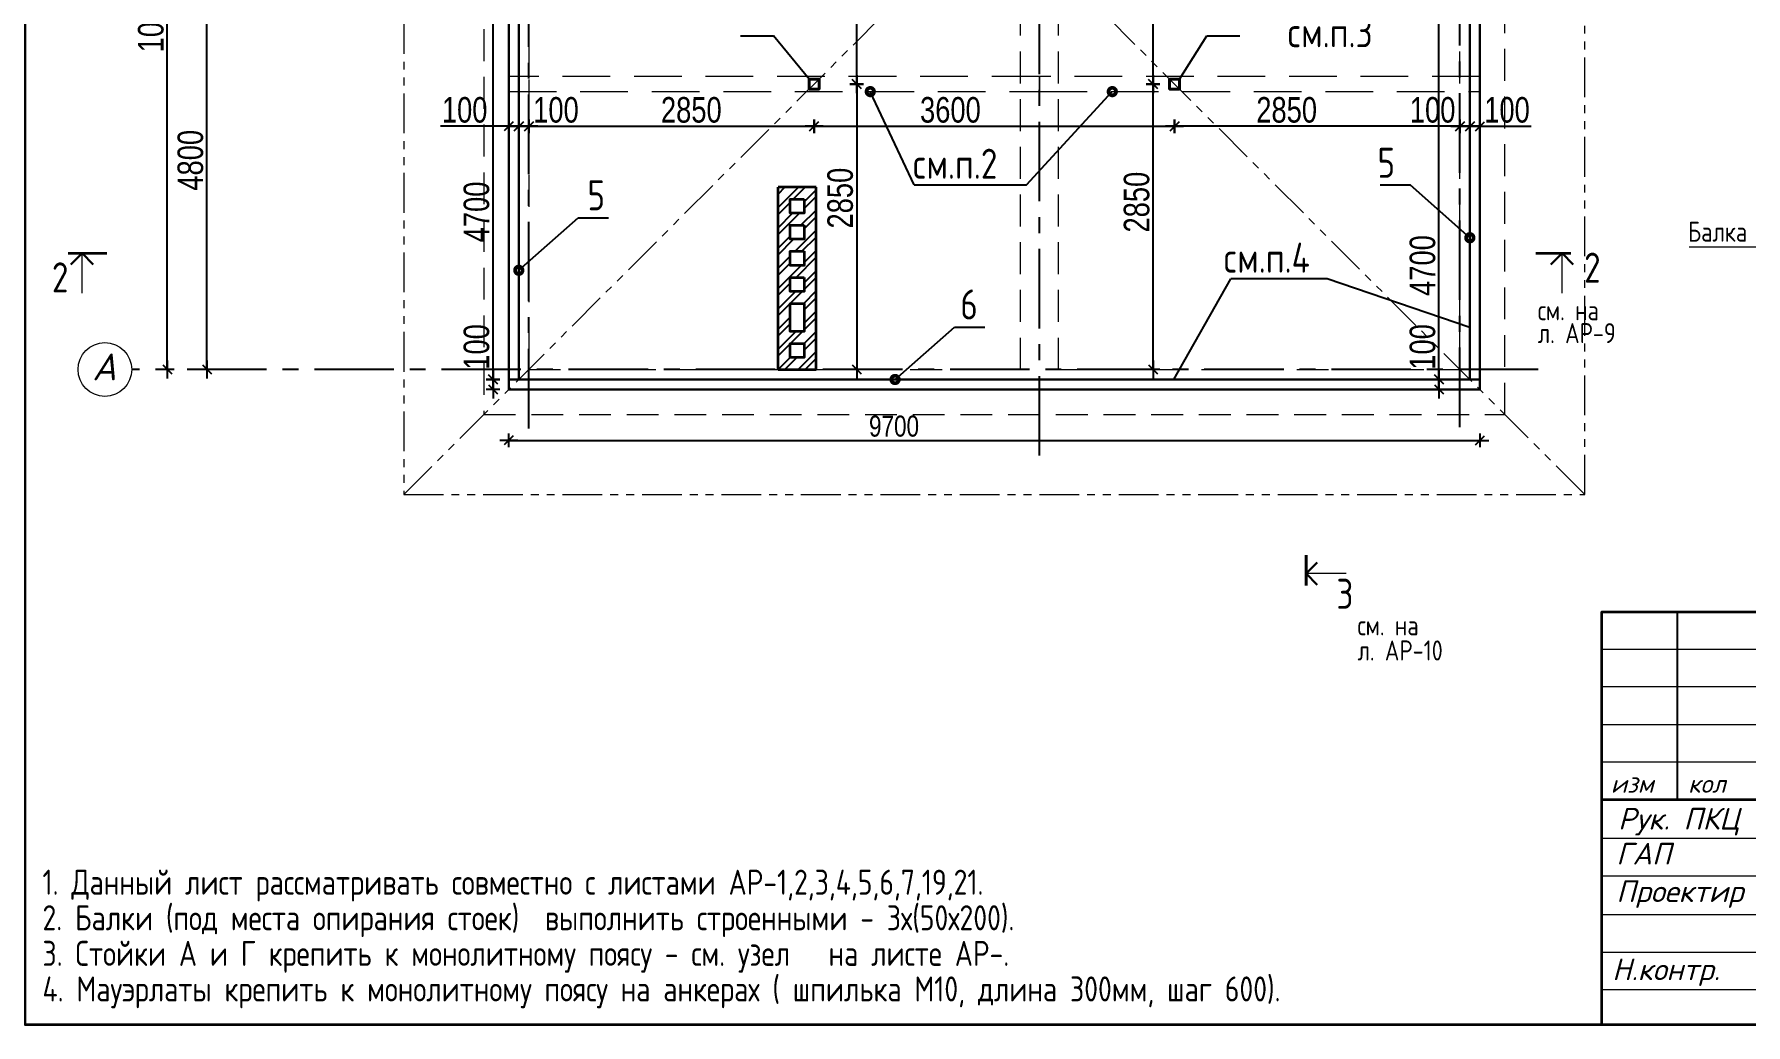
# Model space of a CAD drawing. Extents: x -12289450 to -10763036, y -7834513 to -6150123.
# Drawn here: x -11034430 to -11017333, y -7694161 to -7684269 of the extents above; entities that cross this region are included whole.
import ezdxf

# ---------------------------------------------------------------- set-up
doc = ezdxf.new("R2010")
doc.units = 0
doc.header["$LTSCALE"] = 25
doc.header["$PDMODE"] = 35
for name, pattern in [('CENTER', [50.8, 31.75, -6.35, 6.35, -6.35]), ('HIDDEN', [9.525, 6.35, -3.175]), ('HIDDEN2', [4.7625, 3.175, -1.5875]), ('PHANTOM2', [31.75, 15.875, -3.175, 3.175, -3.175, 3.175, -3.175])]:
    doc.linetypes.add(name, pattern=pattern)
doc.layers.get('DefPoints').update_dxf_attribs({"color": 10, "lineweight": 30})
for name, color, linetype in [('001-ПЕРЕГОРОДКИ', 5, 'Continuous'), ('005-РАЗМЕРЫ', 252, 'Continuous'), ('008-ШТРИХОВКА', 252, 'Continuous'), ('014-ОСИ', 251, 'CENTER'), ('Annotation - Text', 7, 'Continuous'), ('ArchiCAD', 7, 'Continuous'), ('kassa', 7, 'Continuous'), ('Крыши', 7, 'Continuous'), ('Новое', 51, 'Continuous'), ('Примечания', 7, 'Continuous')]:
    doc.layers.add(name, color=color, linetype=linetype)
doc.layers.add('СТЕНЫ', color=5, linetype='Continuous', lineweight=40)
doc.layers.add('тонкий', color=114, linetype='Continuous', lineweight=20)
doc.styles.add('gismo', font='isocpeui.ttf')
doc.styles.add('GOST 2.304', font='cs_gost2304.shx')
doc.styles.get("Standard").update_dxf_attribs({"font": 'arial.ttf'})
doc.styles.add('TXT0', font='txt', dxfattribs={"width": 0.8})
doc.dimstyles.new('Копия(5) РАЗМЕРЫ', dxfattribs={"dimscale": 30, "dimtxt": 7, "dimasz": 0.15, "dimexe": 0, "dimexo": 0, "dimgap": 1.2, "dimtad": 1, "dimdec": 0, "dimzin": 0, "dimdsep": 46, "dimtxsty": 'TXT0', "dimblk1": 'A8MITTA', "dimblk2": 'A8MITTA', "dimsah": 1, "dimcen": 2, "dimse1": 1, "dimse2": 1, "dimadec": 0, "dimazin": 0, "dimtp": 6, "dimtm": 6, "dimtfac": 1, "dimtdec": 0, "dimtofl": 0, "dimtmove": 0, "dimatfit": 3, "dimldrblk": 'A8MITTA', "dimfxl": 0, "dimtolj": 1, "dimtzin": 0, "dimarcsym": 0})
doc.dimstyles.new('РАЗМЕРЫ', dxfattribs={"dimscale": 30, "dimtxt": 8.5, "dimasz": 0.15, "dimexe": 0, "dimexo": 0, "dimgap": 1.2, "dimtad": 1, "dimdec": 0, "dimzin": 0, "dimdsep": 46, "dimtxsty": 'TXT0', "dimblk1": 'A8MITTA', "dimblk2": 'A8MITTA', "dimsah": 1, "dimcen": 2, "dimse1": 1, "dimse2": 1, "dimadec": 0, "dimazin": 0, "dimtp": 6, "dimtm": 6, "dimtfac": 1, "dimtdec": 0, "dimtofl": 0, "dimtmove": 0, "dimatfit": 3, "dimldrblk": 'A8MITTA', "dimfxl": 0, "dimtolj": 1, "dimtzin": 0, "dimarcsym": 0})

# ---------------------------------------------------------------- blocks, each defined once
blk = doc.blocks.new('A8MITTA', base_point=(3180, 3140))
for p, q in [((3180, 3155), (3180, 3125)), ((3160, 3140), (3200, 3140)), ((3170, 3130), (3190, 3150))]:
    blk.add_line(p, q)
blk = doc.blocks.new('*D693')
at = {"layer": '005-РАЗМЕРЫ', "color": 0, "lineweight": -2, "ltscale": 1.2, "transparency": 16777216}
blk.add_line((-11032705, -7687613), (-11032705, -7682822), dxfattribs=at)
at = {"layer": 'DefPoints', "color": 0, "ltscale": 1.2, "transparency": 16777216}
for p in [(-11032705, -7682817), (-11032638, -7682817), (-11032654, -7687617)]:
    blk.add_point(p, dxfattribs=at)
at = {"layer": '005-РАЗМЕРЫ', "color": 0, "lineweight": -2, "ltscale": 1.2, "transparency": 16777216, "xscale": 4.5, "yscale": 4.5, "zscale": 4.5}
for p, rotation in [((-11032705, -7682817), 90), ((-11032705, -7687617), 270)]:
    blk.add_blockref('A8MITTA', p, dxfattribs=dict(at, rotation=rotation))
at = {"layer": '005-РАЗМЕРЫ', "color": 0, "ltscale": 1.2, "transparency": 16777216, "insert": (-11032869, -7685528), "char_height": 255, "attachment_point": 5, "rotation": 90, "style": 'TXT0'}
blk.add_mtext('\\A1;4800', dxfattribs=at)
blk = doc.blocks.new('*D694')
at = {"layer": '005-РАЗМЕРЫ', "color": 0, "lineweight": -2, "ltscale": 1.2, "transparency": 16777216}
blk.add_line((-11033101, -7687613), (-11033101, -7677122), dxfattribs=at)
at = {"layer": 'DefPoints', "color": 0, "ltscale": 1.2, "transparency": 16777216}
for p in [(-11033101, -7677117), (-11032975, -7677117), (-11033027, -7687617)]:
    blk.add_point(p, dxfattribs=at)
at = {"layer": '005-РАЗМЕРЫ', "color": 0, "lineweight": -2, "ltscale": 1.2, "transparency": 16777216, "xscale": 4.5, "yscale": 4.5, "zscale": 4.5}
for p, rotation in [((-11033101, -7677117), 90), ((-11033101, -7687617), 270)]:
    blk.add_blockref('A8MITTA', p, dxfattribs=dict(at, rotation=rotation))
at = {"layer": '005-РАЗМЕРЫ', "color": 0, "ltscale": 1.2, "transparency": 16777216, "insert": (-11033264, -7684071), "char_height": 255, "attachment_point": 5, "rotation": 90, "style": 'TXT0'}
blk.add_mtext('\\A1;10500', dxfattribs=at)
blk = doc.blocks.new('*D728')
at = {"layer": '005-РАЗМЕРЫ', "color": 0, "lineweight": -2, "ltscale": 1.2, "transparency": 16777216}
blk.add_line((-11029485, -7685189), (-11026644, -7685189), dxfattribs=at)
at = {"layer": 'DefPoints', "color": 0, "ltscale": 1.2, "transparency": 16777216}
for p in [(-11029489, -7685283), (-11026639, -7685189), (-11026639, -7685308)]:
    blk.add_point(p, dxfattribs=at)
at = {"layer": '005-РАЗМЕРЫ', "color": 0, "lineweight": -2, "ltscale": 1.2, "transparency": 16777216, "xscale": 4.5, "yscale": 4.5, "zscale": 4.5, "rotation": 180}
blk.add_blockref('A8MITTA', (-11029489, -7685189), dxfattribs=at)
at = {"layer": '005-РАЗМЕРЫ', "color": 0, "lineweight": -2, "ltscale": 1.2, "transparency": 16777216, "xscale": 4.5, "yscale": 4.5, "zscale": 4.5}
blk.add_blockref('A8MITTA', (-11026639, -7685189), dxfattribs=at)
at = {"layer": '005-РАЗМЕРЫ', "color": 0, "ltscale": 1.2, "transparency": 16777216, "insert": (-11027866, -7685026), "char_height": 255, "attachment_point": 5, "style": 'TXT0'}
blk.add_mtext('\\A1;2850', dxfattribs=at)
blk = doc.blocks.new('*D729')
at = {"layer": '005-РАЗМЕРЫ', "color": 0, "lineweight": -2, "ltscale": 1.2, "transparency": 16777216}
blk.add_line((-11020194, -7685189), (-11023035, -7685189), dxfattribs=at)
at = {"layer": 'DefPoints', "color": 0, "ltscale": 1.2, "transparency": 16777216}
for p in [(-11023039, -7684578), (-11023039, -7685189), (-11020189, -7685189)]:
    blk.add_point(p, dxfattribs=at)
at = {"layer": '005-РАЗМЕРЫ', "color": 0, "lineweight": -2, "ltscale": 1.2, "transparency": 16777216, "xscale": 4.5, "yscale": 4.5, "zscale": 4.5, "rotation": 180}
blk.add_blockref('A8MITTA', (-11023039, -7685189), dxfattribs=at)
at = {"layer": '005-РАЗМЕРЫ', "color": 0, "lineweight": -2, "ltscale": 1.2, "transparency": 16777216, "xscale": 4.5, "yscale": 4.5, "zscale": 4.5}
blk.add_blockref('A8MITTA', (-11020189, -7685189), dxfattribs=at)
at = {"layer": '005-РАЗМЕРЫ', "color": 0, "ltscale": 1.2, "transparency": 16777216, "insert": (-11021919, -7685026), "char_height": 255, "attachment_point": 5, "style": 'TXT0'}
blk.add_mtext('\\A1;2850', dxfattribs=at)
blk = doc.blocks.new('*D733')
at = {"layer": '005-РАЗМЕРЫ', "color": 0, "lineweight": -2, "ltscale": 1.2, "transparency": 16777216}
blk.add_line((-11058258, -7687613), (-11058258, -7684772), dxfattribs=at)
at = {"layer": 'DefPoints', "color": 0, "ltscale": 1.2, "transparency": 16777216}
for p in [(-11058258, -7684767), (-11026589, -7684767), (-11058341, -7687617)]:
    blk.add_point(p, dxfattribs=at)
at = {"layer": '005-РАЗМЕРЫ', "color": 0, "lineweight": -2, "ltscale": 1.2, "transparency": 16777216, "xscale": 4.5, "yscale": 4.5, "zscale": 4.5}
for p, rotation in [((-11058258, -7684767), 90), ((-11058258, -7687617), 270)]:
    blk.add_blockref('A8MITTA', p, dxfattribs=dict(at, rotation=rotation))
at = {"layer": '005-РАЗМЕРЫ', "color": 0, "ltscale": 1.2, "transparency": 16777216, "insert": (-11058399, -7685249), "char_height": 210, "attachment_point": 5, "rotation": 90, "style": 'TXT0'}
blk.add_mtext('\\A1;2850', dxfattribs=at)
blk = doc.blocks.new('*D734')
at = {"layer": '005-РАЗМЕРЫ', "color": 0, "lineweight": -2, "ltscale": 1.2, "transparency": 16777216}
blk.add_line((-11023254, -7687613), (-11023254, -7684772), dxfattribs=at)
at = {"layer": 'DefPoints', "color": 0, "ltscale": 1.2, "transparency": 16777216}
for p in [(-11023572, -7684767), (-11023254, -7684767), (-11023287, -7687617)]:
    blk.add_point(p, dxfattribs=at)
at = {"layer": '005-РАЗМЕРЫ', "color": 0, "lineweight": -2, "ltscale": 1.2, "transparency": 16777216, "xscale": 4.5, "yscale": 4.5, "zscale": 4.5}
for p, rotation in [((-11023254, -7684767), 90), ((-11023254, -7687617), 270)]:
    blk.add_blockref('A8MITTA', p, dxfattribs=dict(at, rotation=rotation))
at = {"layer": '005-РАЗМЕРЫ', "color": 0, "ltscale": 1.2, "transparency": 16777216, "insert": (-11023417, -7685946), "char_height": 255, "attachment_point": 5, "rotation": 90, "style": 'TXT0'}
blk.add_mtext('\\A1;2850', dxfattribs=at)
blk = doc.blocks.new('*D748')
at = {"layer": '005-РАЗМЕРЫ', "color": 0, "lineweight": -2, "ltscale": 1.2, "transparency": 16777216}
blk.add_line((-11026214, -7684772), (-11026214, -7687613), dxfattribs=at)
at = {"layer": 'DefPoints', "color": 0, "ltscale": 1.2, "transparency": 16777216}
for p in [(-11026695, -7684767), (-11026537, -7687617), (-11026214, -7687617)]:
    blk.add_point(p, dxfattribs=at)
at = {"layer": '005-РАЗМЕРЫ', "color": 0, "lineweight": -2, "ltscale": 1.2, "transparency": 16777216, "xscale": 4.5, "yscale": 4.5, "zscale": 4.5}
for p, rotation in [((-11026214, -7684767), 90), ((-11026214, -7687617), 270)]:
    blk.add_blockref('A8MITTA', p, dxfattribs=dict(at, rotation=rotation))
at = {"layer": '005-РАЗМЕРЫ', "color": 0, "ltscale": 1.2, "transparency": 16777216, "insert": (-11026378, -7685906), "char_height": 255, "attachment_point": 5, "rotation": 90, "style": 'TXT0'}
blk.add_mtext('\\A1;2850', dxfattribs=at)
blk = doc.blocks.new('*D761')
at = {"layer": '005-РАЗМЕРЫ', "color": 0, "lineweight": -2, "ltscale": 1.2, "transparency": 16777216}
blk.add_line((-11029847, -7687713), (-11029847, -7683022), dxfattribs=at)
at = {"layer": 'DefPoints', "color": 0, "ltscale": 1.2, "transparency": 16777216}
for p in [(-11029847, -7683017), (-11029689, -7683017), (-11029689, -7687717)]:
    blk.add_point(p, dxfattribs=at)
at = {"layer": '005-РАЗМЕРЫ', "color": 0, "lineweight": -2, "ltscale": 1.2, "transparency": 16777216, "xscale": 4.5, "yscale": 4.5, "zscale": 4.5}
for p, rotation in [((-11029847, -7683017), 90), ((-11029847, -7687717), 270)]:
    blk.add_blockref('A8MITTA', p, dxfattribs=dict(at, rotation=rotation))
at = {"layer": '005-РАЗМЕРЫ', "color": 0, "ltscale": 1.2, "transparency": 16777216, "insert": (-11030011, -7686044), "char_height": 255, "attachment_point": 5, "rotation": 90, "style": 'TXT0'}
blk.add_mtext('\\A1;4700', dxfattribs=at)
blk = doc.blocks.new('*D762')
at = {"layer": '005-РАЗМЕРЫ', "color": 0, "lineweight": -2, "ltscale": 1.2, "transparency": 16777216}
for p, q in [((-11029847, -7687717), (-11029847, -7687152)), ((-11029847, -7687813), (-11029847, -7687722))]:
    blk.add_line(p, q, dxfattribs=at)
at = {"layer": 'DefPoints', "color": 0, "ltscale": 1.2, "transparency": 16777216}
for p in [(-11029689, -7687717), (-11029847, -7687817), (-11029689, -7687817)]:
    blk.add_point(p, dxfattribs=at)
at = {"layer": '005-РАЗМЕРЫ', "color": 0, "lineweight": -2, "ltscale": 1.2, "transparency": 16777216, "xscale": 4.5, "yscale": 4.5, "zscale": 4.5}
for p, rotation in [((-11029847, -7687717), 90), ((-11029847, -7687817), 270)]:
    blk.add_blockref('A8MITTA', p, dxfattribs=dict(at, rotation=rotation))
at = {"layer": '005-РАЗМЕРЫ', "color": 0, "ltscale": 1.2, "transparency": 16777216, "insert": (-11030011, -7687392), "char_height": 255, "attachment_point": 5, "rotation": 90, "style": 'TXT0'}
blk.add_mtext('\\A1;100', dxfattribs=at)
blk = doc.blocks.new('*D765')
at = {"layer": '005-РАЗМЕРЫ', "color": 0, "lineweight": -2, "ltscale": 1.2, "transparency": 16777216}
blk.add_line((-11029685, -7688325), (-11019994, -7688325), dxfattribs=at)
at = {"layer": 'DefPoints', "color": 0, "ltscale": 1.2, "transparency": 16777216}
for p in [(-11029689, -7687949), (-11019989, -7687949), (-11019989, -7688325)]:
    blk.add_point(p, dxfattribs=at)
at = {"layer": '005-РАЗМЕРЫ', "color": 0, "lineweight": -2, "ltscale": 1.2, "transparency": 16777216, "xscale": 4.5, "yscale": 4.5, "zscale": 4.5, "rotation": 180}
blk.add_blockref('A8MITTA', (-11029689, -7688325), dxfattribs=at)
at = {"layer": '005-РАЗМЕРЫ', "color": 0, "lineweight": -2, "ltscale": 1.2, "transparency": 16777216, "xscale": 4.5, "yscale": 4.5, "zscale": 4.5}
blk.add_blockref('A8MITTA', (-11019989, -7688325), dxfattribs=at)
at = {"layer": '005-РАЗМЕРЫ', "color": 0, "ltscale": 1.2, "transparency": 16777216, "insert": (-11025841, -7688184), "char_height": 210, "attachment_point": 5, "style": 'TXT0'}
blk.add_mtext('\\A1;9700', dxfattribs=at)
blk = doc.blocks.new('*D766')
at = {"layer": '005-РАЗМЕРЫ', "color": 0, "lineweight": -2, "ltscale": 1.2, "transparency": 16777216}
for p, q in [((-11020189, -7685189), (-11020701, -7685189)), ((-11020094, -7685189), (-11020185, -7685189))]:
    blk.add_line(p, q, dxfattribs=at)
at = {"layer": 'DefPoints', "color": 0, "ltscale": 1.2, "transparency": 16777216}
for p in [(-11020189, -7685040), (-11020089, -7685040), (-11020089, -7685189)]:
    blk.add_point(p, dxfattribs=at)
at = {"layer": '005-РАЗМЕРЫ', "color": 0, "lineweight": -2, "ltscale": 1.2, "transparency": 16777216, "xscale": 4.5, "yscale": 4.5, "zscale": 4.5, "rotation": 180}
blk.add_blockref('A8MITTA', (-11020189, -7685189), dxfattribs=at)
at = {"layer": '005-РАЗМЕРЫ', "color": 0, "lineweight": -2, "ltscale": 1.2, "transparency": 16777216, "xscale": 4.5, "yscale": 4.5, "zscale": 4.5}
blk.add_blockref('A8MITTA', (-11020089, -7685189), dxfattribs=at)
at = {"layer": '005-РАЗМЕРЫ', "color": 0, "ltscale": 1.2, "transparency": 16777216, "insert": (-11020461, -7685026), "char_height": 255, "attachment_point": 5, "style": 'TXT0'}
blk.add_mtext('\\A1;100', dxfattribs=at)
blk = doc.blocks.new('*D767')
at = {"layer": '005-РАЗМЕРЫ', "color": 0, "lineweight": -2, "ltscale": 1.2, "transparency": 16777216}
for p, q in [((-11020085, -7685189), (-11019994, -7685189)), ((-11019989, -7685189), (-11019478, -7685189))]:
    blk.add_line(p, q, dxfattribs=at)
at = {"layer": 'DefPoints', "color": 0, "ltscale": 1.2, "transparency": 16777216}
for p in [(-11020089, -7685040), (-11019989, -7685040), (-11020089, -7685189)]:
    blk.add_point(p, dxfattribs=at)
at = {"layer": '005-РАЗМЕРЫ', "color": 0, "lineweight": -2, "ltscale": 1.2, "transparency": 16777216, "xscale": 4.5, "yscale": 4.5, "zscale": 4.5, "rotation": 180}
blk.add_blockref('A8MITTA', (-11020089, -7685189), dxfattribs=at)
at = {"layer": '005-РАЗМЕРЫ', "color": 0, "lineweight": -2, "ltscale": 1.2, "transparency": 16777216, "xscale": 4.5, "yscale": 4.5, "zscale": 4.5}
blk.add_blockref('A8MITTA', (-11019989, -7685189), dxfattribs=at)
at = {"layer": '005-РАЗМЕРЫ', "color": 0, "ltscale": 1.2, "transparency": 16777216, "insert": (-11019718, -7685026), "char_height": 255, "attachment_point": 5, "style": 'TXT0'}
blk.add_mtext('\\A1;100', dxfattribs=at)
blk = doc.blocks.new('*D769')
at = {"layer": '005-РАЗМЕРЫ', "color": 0, "lineweight": -2, "ltscale": 1.2, "transparency": 16777216}
for p, q in [((-11029689, -7685189), (-11030370, -7685189)), ((-11029594, -7685189), (-11029685, -7685189))]:
    blk.add_line(p, q, dxfattribs=at)
at = {"layer": 'DefPoints', "color": 0, "ltscale": 1.2, "transparency": 16777216}
for p in [(-11029689, -7685040), (-11029589, -7685040), (-11029589, -7685189)]:
    blk.add_point(p, dxfattribs=at)
at = {"layer": '005-РАЗМЕРЫ', "color": 0, "lineweight": -2, "ltscale": 1.2, "transparency": 16777216, "xscale": 4.5, "yscale": 4.5, "zscale": 4.5, "rotation": 180}
blk.add_blockref('A8MITTA', (-11029689, -7685189), dxfattribs=at)
at = {"layer": '005-РАЗМЕРЫ', "color": 0, "lineweight": -2, "ltscale": 1.2, "transparency": 16777216, "xscale": 4.5, "yscale": 4.5, "zscale": 4.5}
blk.add_blockref('A8MITTA', (-11029589, -7685189), dxfattribs=at)
at = {"layer": '005-РАЗМЕРЫ', "color": 0, "ltscale": 1.2, "transparency": 16777216, "insert": (-11030130, -7685026), "char_height": 255, "attachment_point": 5, "style": 'TXT0'}
blk.add_mtext('\\A1;100', dxfattribs=at)
blk = doc.blocks.new('*D768')
at = {"layer": '005-РАЗМЕРЫ', "color": 0, "lineweight": -2, "ltscale": 1.2, "transparency": 16777216}
for p, q in [((-11029585, -7685189), (-11029494, -7685189)), ((-11029489, -7685189), (-11028978, -7685189))]:
    blk.add_line(p, q, dxfattribs=at)
at = {"layer": 'DefPoints', "color": 0, "ltscale": 1.2, "transparency": 16777216}
for p in [(-11029589, -7685040), (-11029489, -7685040), (-11029589, -7685189)]:
    blk.add_point(p, dxfattribs=at)
at = {"layer": '005-РАЗМЕРЫ', "color": 0, "lineweight": -2, "ltscale": 1.2, "transparency": 16777216, "xscale": 4.5, "yscale": 4.5, "zscale": 4.5, "rotation": 180}
blk.add_blockref('A8MITTA', (-11029589, -7685189), dxfattribs=at)
at = {"layer": '005-РАЗМЕРЫ', "color": 0, "lineweight": -2, "ltscale": 1.2, "transparency": 16777216, "xscale": 4.5, "yscale": 4.5, "zscale": 4.5}
blk.add_blockref('A8MITTA', (-11029489, -7685189), dxfattribs=at)
at = {"layer": '005-РАЗМЕРЫ', "color": 0, "ltscale": 1.2, "transparency": 16777216, "insert": (-11029218, -7685026), "char_height": 255, "attachment_point": 5, "style": 'TXT0'}
blk.add_mtext('\\A1;100', dxfattribs=at)
blk = doc.blocks.new('*D770')
at = {"layer": '005-РАЗМЕРЫ', "color": 0, "lineweight": -2, "ltscale": 1.2, "transparency": 16777216}
blk.add_line((-11020398, -7687713), (-11020398, -7683022), dxfattribs=at)
at = {"layer": 'DefPoints', "color": 0, "ltscale": 1.2, "transparency": 16777216}
for p in [(-11020398, -7683017), (-11019989, -7683017), (-11019989, -7687717)]:
    blk.add_point(p, dxfattribs=at)
at = {"layer": '005-РАЗМЕРЫ', "color": 0, "lineweight": -2, "ltscale": 1.2, "transparency": 16777216, "xscale": 4.5, "yscale": 4.5, "zscale": 4.5}
for p, rotation in [((-11020398, -7683017), 90), ((-11020398, -7687717), 270)]:
    blk.add_blockref('A8MITTA', p, dxfattribs=dict(at, rotation=rotation))
at = {"layer": '005-РАЗМЕРЫ', "color": 0, "ltscale": 1.2, "transparency": 16777216, "insert": (-11020561, -7686579), "char_height": 255, "attachment_point": 5, "rotation": 90, "style": 'TXT0'}
blk.add_mtext('\\A1;4700', dxfattribs=at)
blk = doc.blocks.new('*D783')
at = {"layer": '005-РАЗМЕРЫ', "color": 0, "lineweight": -2, "ltscale": 1.2, "transparency": 16777216}
for p, q in [((-11020398, -7687717), (-11020398, -7687152)), ((-11020398, -7687813), (-11020398, -7687722))]:
    blk.add_line(p, q, dxfattribs=at)
at = {"layer": 'DefPoints', "color": 0, "ltscale": 1.2, "transparency": 16777216}
for p in [(-11020239, -7687717), (-11020398, -7687817), (-11020239, -7687817)]:
    blk.add_point(p, dxfattribs=at)
at = {"layer": '005-РАЗМЕРЫ', "color": 0, "lineweight": -2, "ltscale": 1.2, "transparency": 16777216, "xscale": 4.5, "yscale": 4.5, "zscale": 4.5}
for p, rotation in [((-11020398, -7687717), 90), ((-11020398, -7687817), 270)]:
    blk.add_blockref('A8MITTA', p, dxfattribs=dict(at, rotation=rotation))
at = {"layer": '005-РАЗМЕРЫ', "color": 0, "ltscale": 1.2, "transparency": 16777216, "insert": (-11020561, -7687392), "char_height": 255, "attachment_point": 5, "rotation": 90, "style": 'TXT0'}
blk.add_mtext('\\A1;100', dxfattribs=at)
blk = doc.blocks.new('*D786')
at = {"layer": '005-РАЗМЕРЫ', "color": 0, "lineweight": -2, "ltscale": 1.2, "transparency": 16777216}
blk.add_line((-11023254, -7684763), (-11023254, -7683422), dxfattribs=at)
at = {"layer": 'DefPoints', "color": 0, "ltscale": 1.2, "transparency": 16777216}
for p in [(-11024339, -7683417), (-11023254, -7683417), (-11023321, -7684767)]:
    blk.add_point(p, dxfattribs=at)
at = {"layer": '005-РАЗМЕРЫ', "color": 0, "lineweight": -2, "ltscale": 1.2, "transparency": 16777216, "xscale": 4.5, "yscale": 4.5, "zscale": 4.5}
for p, rotation in [((-11023254, -7683417), 90), ((-11023254, -7684767), 270)]:
    blk.add_blockref('A8MITTA', p, dxfattribs=dict(at, rotation=rotation))
at = {"layer": '005-РАЗМЕРЫ', "color": 0, "ltscale": 1.2, "transparency": 16777216, "insert": (-11023417, -7683884), "char_height": 255, "attachment_point": 5, "rotation": 90, "style": 'TXT0'}
blk.add_mtext('\\A1;1350', dxfattribs=at)
blk = doc.blocks.new('*D788')
at = {"layer": '005-РАЗМЕРЫ', "color": 0, "lineweight": -2, "ltscale": 1.2, "transparency": 16777216}
blk.add_line((-11026635, -7685189), (-11023044, -7685189), dxfattribs=at)
at = {"layer": 'DefPoints', "color": 0, "ltscale": 1.2, "transparency": 16777216}
for p in [(-11026639, -7684806), (-11023039, -7684806), (-11023039, -7685189)]:
    blk.add_point(p, dxfattribs=at)
at = {"layer": '005-РАЗМЕРЫ', "color": 0, "lineweight": -2, "ltscale": 1.2, "transparency": 16777216, "xscale": 4.5, "yscale": 4.5, "zscale": 4.5, "rotation": 180}
blk.add_blockref('A8MITTA', (-11026639, -7685189), dxfattribs=at)
at = {"layer": '005-РАЗМЕРЫ', "color": 0, "lineweight": -2, "ltscale": 1.2, "transparency": 16777216, "xscale": 4.5, "yscale": 4.5, "zscale": 4.5}
blk.add_blockref('A8MITTA', (-11023039, -7685189), dxfattribs=at)
at = {"layer": '005-РАЗМЕРЫ', "color": 0, "ltscale": 1.2, "transparency": 16777216, "insert": (-11025278, -7685026), "char_height": 255, "attachment_point": 5, "style": 'TXT0'}
blk.add_mtext('\\A1;3600', dxfattribs=at)
blk = doc.blocks.new('*D789')
at = {"layer": '005-РАЗМЕРЫ', "color": 0, "lineweight": -2, "ltscale": 1.2, "transparency": 16777216}
blk.add_line((-11026214, -7684763), (-11026214, -7682972), dxfattribs=at)
at = {"layer": 'DefPoints', "color": 0, "ltscale": 1.2, "transparency": 16777216}
for p in [(-11026282, -7682967), (-11026214, -7682967), (-11026589, -7684767)]:
    blk.add_point(p, dxfattribs=at)
at = {"layer": '005-РАЗМЕРЫ', "color": 0, "lineweight": -2, "ltscale": 1.2, "transparency": 16777216, "xscale": 4.5, "yscale": 4.5, "zscale": 4.5}
for p, rotation in [((-11026214, -7682967), 90), ((-11026214, -7684767), 270)]:
    blk.add_blockref('A8MITTA', p, dxfattribs=dict(at, rotation=rotation))
at = {"layer": '005-РАЗМЕРЫ', "color": 0, "ltscale": 1.2, "transparency": 16777216, "insert": (-11026378, -7683732), "char_height": 255, "attachment_point": 5, "rotation": 90, "style": 'TXT0'}
blk.add_mtext('\\A1;1800', dxfattribs=at)

msp = doc.modelspace()

# ---------------------------------------------------------------- hatches: boundary and pattern name
at = {"layer": '008-ШТРИХОВКА', "lineweight": 25, "ltscale": 4}
h = msp.add_hatch(dxfattribs=at)
h.set_pattern_fill('ANSI32', color=256, scale=15, style=0)
h.set_pattern_definition([(45, (-11026999.3, -7687617.22), (-101.028, 101.028), []), (45, (-11026931.95, -7687617.22), (-101.028, 101.028), [])])
h.paths.add_polyline_path([(-11026999.3, -7687617.2), (-11026619.3, -7687617.2), (-11026619.3, -7685797.2), (-11026999.3, -7685797.2), (-11026999.3, -7685917.2)])
h.paths.add_polyline_path([(-11026879.3, -7686177.2), (-11026739.3, -7686177.2), (-11026739.3, -7686317.2), (-11026879.3, -7686317.2)], flags=16)
h.paths.add_polyline_path([(-11026879.3, -7686057.2), (-11026879.3, -7685917.2), (-11026739.3, -7685917.2), (-11026739.3, -7686057.2)], flags=16)
h.paths.add_polyline_path([(-11026879.3, -7686437.2), (-11026739.3, -7686437.2), (-11026739.3, -7686577.2), (-11026879.3, -7686577.2)], flags=16)
h.paths.add_polyline_path([(-11026879.3, -7686697.2), (-11026739.3, -7686697.2), (-11026739.3, -7686837.2), (-11026879.3, -7686837.2)], flags=16)
h.paths.add_polyline_path([(-11026879.3, -7686957.2), (-11026739.3, -7686957.2), (-11026739.3, -7687237.2), (-11026879.3, -7687237.2)], flags=16)
h.paths.add_polyline_path([(-11026879.3, -7687357.2), (-11026739.3, -7687357.2), (-11026739.3, -7687497.2), (-11026879.3, -7687497.2)], flags=16)

# ---------------------------------------------------------------- linework, layer by layer
at = {"lineweight": 13, "ltscale": 20}
msp.add_line((-11017899.5, -7686393.3), (-11015451.5, -7686393.3), dxfattribs=at)
at = {"layer": '001-ПЕРЕГОРОДКИ', "color": 5, "linetype": 'HIDDEN2', "lineweight": 13, "ltscale": 4}
for p, q in [((-11029489.3, -7682817.2), (-11029489.3, -7687617.2)), ((-11029939.3, -7683267.2), (-11029939.3, -7688067.2)), ((-11019739.3, -7688067.2), (-11019739.3, -7683267.2)), ((-11029489.3, -7687617.2), (-11024579.3, -7687617.2)), ((-11024199.3, -7687617.2), (-11020189.3, -7687617.2)), ((-11029939.3, -7688067.2), (-11019739.3, -7688067.2))]:
    msp.add_line(p, q, dxfattribs=at)
for points in [[(-11024579.3, -7687617.2), (-11024579.3, -7677117.2)], [(-11024199.3, -7687617.2), (-11024199.3, -7683197.2)], [(-11020189.3, -7687617.2), (-11020189.3, -7683197.2)]]:
    msp.add_lwpolyline(points, dxfattribs=at)
at = {"layer": '001-ПЕРЕГОРОДКИ', "lineweight": 35, "ltscale": 100}
for points in [[(-11034089.6, -7686457.2), (-11033703.1, -7686457.2)], [(-11019428.8, -7686457.2), (-11019080.9, -7686457.2)], [(-11019428.8, -7686457.2), (-11019080.9, -7686457.2)]]:
    msp.add_lwpolyline(points, dxfattribs=at)
at = {"layer": '001-ПЕРЕГОРОДКИ', "lineweight": 18, "ltscale": 100}
for points in [[(-11033952.2, -7686856.6), (-11033952.2, -7686457.2)], [(-11019168.3, -7686856.6), (-11019168.3, -7686457.2)], [(-11021324.9, -7689655.9), (-11021724.3, -7689655.9)], [(-11021324.9, -7689655.9), (-11021724.3, -7689655.9)]]:
    msp.add_lwpolyline(points, dxfattribs=at)
at = {"layer": '008-ШТРИХОВКА', "linetype": 'HIDDEN', "lineweight": 0, "ltscale": 3}
for points in [[(-11029689.3, -7684842.2), (-11024389.3, -7684842.2), (-11024389.3, -7684692.2), (-11029689.3, -7684692.2)], [(-11024389.3, -7684842.2), (-11019989.3, -7684842.2), (-11019989.3, -7684692.2), (-11024389.3, -7684692.2)]]:
    msp.add_lwpolyline(points, close=True, dxfattribs=at)
at = {"layer": '014-ОСИ'}
for points in [[(-11020189.3, -7688192.7), (-11020189.3, -7674658.6)], [(-11029489.3, -7688205.3), (-11029489.3, -7674758.6)], [(-11024389.3, -7688477.2), (-11024389.3, -7674758.6)], [(-11019407.9, -7687617.2), (-11033455.5, -7687617.2)]]:
    msp.add_lwpolyline(points, dxfattribs=at)
at = {"layer": 'Annotation - Text', "color": 0, "lineweight": 20}
msp.add_circle((-11033723.8, -7687617.2), 268.3, dxfattribs=at)
at = {"layer": 'ArchiCAD', "color": 7, "linetype": 'Continuous', "lineweight": 35}
for p, q in [((-11018769.4, -7690036), (-11004894.6, -7690036)), ((-11018769.4, -7690036), (-11004894.6, -7690036)), ((-11018769.4, -7691911), (-11004894.6, -7691911))]:
    msp.add_line(p, q, dxfattribs=at)
for points in [[(-11034519.4, -7672636.3), (-11004894.6, -7672636.3), (-11004894.6, -7694161.2), (-11034519.4, -7694161.2)], [(-11034519.4, -7672636.3), (-11004894.6, -7672636.3), (-11004894.6, -7694161.2), (-11034519.4, -7694161.2)], [(-11004894.6, -7694160.9), (-11018769.4, -7694160.9), (-11018769.4, -7690036), (-11004894.6, -7690036), (-11004894.6, -7694160.9)]]:
    msp.add_lwpolyline(points, close=True, dxfattribs=at)
at = {"layer": 'kassa', "lineweight": 15}
for p, q in [((-11018769.4, -7690411), (-11013894.4, -7690411)), ((-11013894.4, -7690786), (-11018769.4, -7690786)), ((-11018769.4, -7691161), (-11013894.4, -7691161)), ((-11018769.4, -7691536), (-11013894.4, -7691536)), ((-11018769.4, -7692297.9), (-11013894.4, -7692297.9)), ((-11018769.4, -7692672.8), (-11013894.4, -7692672.8)), ((-11018769.4, -7693059.7), (-11013894.4, -7693059.7)), ((-11018769.4, -7693434.7), (-11013894.4, -7693434.7)), ((-11018769.4, -7693809.7), (-11013894.4, -7693809.7))]:
    msp.add_line(p, q, dxfattribs=at)
at = {"layer": 'Крыши', "color": 12, "linetype": 'PHANTOM2', "lineweight": 0}
for p, q in [((-11030739.3, -7684067.2), (-11030739.3, -7688867.2)), ((-11018939.3, -7688867.2), (-11018939.3, -7684067.2)), ((-11030739.3, -7688867.2), (-11018939.3, -7688867.2))]:
    msp.add_line(p, q, dxfattribs=at)
for points in [[(-11030739.3, -7688867.2), (-11024839.3, -7682967.2)], [(-11024839.3, -7682967.2), (-11018939.3, -7688867.2)]]:
    msp.add_lwpolyline(points, dxfattribs=at)
at = {"layer": 'Новое', "color": 7, "linetype": 'Continuous'}
for p, q in [((-11018769.4, -7690036), (-11018769.4, -7694160.9)), ((-11018769.4, -7690036), (-11018769.4, -7694160.9)), ((-11018019.4, -7690036), (-11018019.4, -7691911))]:
    msp.add_line(p, q, dxfattribs=at)
at = {"layer": 'Примечания', "ltscale": 3}
for p, q in [((-11027376, -7684284.9), (-11027044.8, -7684284.9)), ((-11026689.3, -7684717.2), (-11027044.8, -7684284.9)), ((-11022989.3, -7684717.2), (-11022717.2, -7684284.9)), ((-11022717.2, -7684284.9), (-11022386, -7684284.9)), ((-11025639.1, -7685774.4), (-11026078.4, -7684842.2)), ((-11024517.2, -7685774.4), (-11023660.6, -7684842.2)), ((-11025639.1, -7685774.4), (-11024517.2, -7685774.4)), ((-11020683.1, -7685777.5), (-11020984.5, -7685777.5)), ((-11020089.3, -7686301.6), (-11020683.1, -7685777.5)), ((-11029589.3, -7686626.6), (-11028995.5, -7686102.5)), ((-11028995.5, -7686102.5), (-11028694.1, -7686102.5)), ((-11023046.9, -7687717.2), (-11022475.6, -7686713.4)), ((-11021513.9, -7686713.4), (-11022475.6, -7686713.4)), ((-11020089.3, -7687197.6), (-11021513.9, -7686713.4)), ((-11025830.8, -7687717.2), (-11025237, -7687193.1)), ((-11025237, -7687193.1), (-11024935.6, -7687193.1))]:
    msp.add_line(p, q, dxfattribs=at)
at = {"layer": 'Примечания', "ltscale": 3, "const_width": 75}
for points in [[(-11026059.6, -7684842.2, 1), (-11026097.1, -7684842.2, 1)], [(-11023641.9, -7684842.2, 1), (-11023679.4, -7684842.2, 1)], [(-11020070.5, -7686301.6, 1), (-11020108, -7686301.6, 1)], [(-11029608, -7686626.6, -1), (-11029570.5, -7686626.6, -1)], [(-11025849.6, -7687717.2, -1), (-11025812.1, -7687717.2, -1)]]:
    msp.add_lwpolyline(points, format="xyb", close=True, dxfattribs=at)
at = {"layer": 'СТЕНЫ', "color": 1, "lineweight": 35, "ltscale": 4}
msp.add_line((-11026619.3, -7685797.2), (-11026999.3, -7685797.2), dxfattribs=at)
at = {"layer": 'СТЕНЫ', "color": 44, "linetype": 'HIDDEN2', "lineweight": 5, "ltscale": 0.3, "true_color": 0xab6317}
msp.add_line((-11026619.3, -7687617.2), (-11026999.3, -7687617.2), dxfattribs=at)
at = {"layer": 'СТЕНЫ', "color": 1, "lineweight": 40, "ltscale": 3}
for points in [[(-11026689.3, -7684717.2), (-11026589.3, -7684717.2), (-11026589.3, -7684817.2), (-11026689.3, -7684817.2)], [(-11026689.3, -7684717.2), (-11026589.3, -7684717.2), (-11026589.3, -7684817.2), (-11026689.3, -7684817.2)], [(-11023089.3, -7684717.2), (-11022989.3, -7684717.2), (-11022989.3, -7684817.2), (-11023089.3, -7684817.2)], [(-11023089.3, -7684717.2), (-11022989.3, -7684717.2), (-11022989.3, -7684817.2), (-11023089.3, -7684817.2)], [(-11023089.3, -7684717.2), (-11022989.3, -7684717.2), (-11022989.3, -7684817.2), (-11023089.3, -7684817.2)]]:
    msp.add_lwpolyline(points, close=True, dxfattribs=at)
at = {"layer": 'СТЕНЫ', "color": 1, "lineweight": 35, "ltscale": 4}
for points in [[(-11026999.3, -7687617.2), (-11026999.3, -7685797.2)], [(-11026999.3, -7685917.2), (-11026999.3, -7685797.2)], [(-11026619.3, -7687617.2), (-11026619.3, -7685797.2)], [(-11026999.3, -7687617.2), (-11026619.3, -7687617.2)]]:
    msp.add_lwpolyline(points, dxfattribs=at)
for points in [[(-11026739.3, -7685917.2), (-11026739.3, -7686057.2), (-11026879.3, -7686057.2), (-11026879.3, -7685917.2)], [(-11026739.3, -7686177.2), (-11026739.3, -7686317.2), (-11026879.3, -7686317.2), (-11026879.3, -7686177.2)], [(-11026739.3, -7686437.2), (-11026739.3, -7686577.2), (-11026879.3, -7686577.2), (-11026879.3, -7686437.2)], [(-11026739.3, -7686697.2), (-11026739.3, -7686837.2), (-11026879.3, -7686837.2), (-11026879.3, -7686697.2)], [(-11026739.3, -7686957.2), (-11026739.3, -7687237.2), (-11026879.3, -7687237.2), (-11026879.3, -7686957.2)], [(-11026739.3, -7687357.2), (-11026739.3, -7687497.2), (-11026879.3, -7687497.2), (-11026879.3, -7687357.2)]]:
    msp.add_lwpolyline(points, close=True, dxfattribs=at)
at = {"layer": 'СТЕНЫ', "color": 5, "lineweight": 30}
for points in [[(-11033952.2, -7686457.2), (-11034063.2, -7686568.2)], [(-11033952.2, -7686457.2), (-11033841.2, -7686568.2)], [(-11019168.3, -7686457.2), (-11019279.3, -7686568.2)], [(-11019168.3, -7686457.2), (-11019057.3, -7686568.2)], [(-11021724.3, -7689655.9), (-11021613.3, -7689544.9)], [(-11021724.3, -7689655.9), (-11021613.3, -7689766.9)]]:
    msp.add_lwpolyline(points, dxfattribs=at)
at = {"layer": 'СТЕНЫ', "ltscale": 4}
msp.add_lwpolyline([(-11021724.3, -7689773.7), (-11021724.3, -7689473.1)], dxfattribs=at)
at = {"layer": 'тонкий', "color": 3, "lineweight": 30}
for p, q in [((-11029589.3, -7682917.2), (-11029589.3, -7687717.2)), ((-11020089.3, -7687717.2), (-11020089.3, -7682917.2)), ((-11029689.3, -7683017.2), (-11029689.3, -7687817.2)), ((-11019989.3, -7687817.2), (-11019989.3, -7683017.2)), ((-11029689.3, -7687717.2), (-11019989.3, -7687717.2)), ((-11029689.3, -7687817.2), (-11019989.3, -7687817.2))]:
    msp.add_line(p, q, dxfattribs=at)
at = {"layer": 'тонкий', "color": 3, "linetype": 'HIDDEN', "lineweight": 9}
msp.add_lwpolyline([(-11020189.3, -7687617.2), (-11020189.3, -7686837.2)], dxfattribs=at)

# ---------------------------------------------------------------- texts
at = {"lineweight": 25, "ltscale": 20, "style": 'GOST 2.304'}
msp.add_text('Балка перекрытия', height=200, dxfattribs=at).set_placement((-11017910.6, -7686340.9))
at = {"layer": 'Annotation - Text', "color": 0, "lineweight": 25}
for s, height, style, p in [('изм', 180.37, 'gismo', (-11018681.5, -7691844.1)), ('кол', 180.37, 'gismo', (-11017909, -7691844.1)), ('Рук. ПКЦ', 216.45, 'gismo', (-11018607.9, -7692211.7)), ('ГАП', 216.45, 'gismo', (-11018626.3, -7692560.9)), ('1. Данный лист рассматривать совместно с листами АР-1,2,3,4,5,6,7,19,21.', 250, 'GOST 2.304', (-11034347.2, -7692862.5)), ('Проектир', 216.45, 'gismo', (-11018626.3, -7692935.9)), ('2. Балки (под места опирания стоек)  выполнить строенными - 3х(50х200).', 250, 'GOST 2.304', (-11034347.2, -7693217.9)), ('3. Стойки А и Г крепить к монолитному поясу - см. узел   на листе АР-.', 250, 'GOST 2.304', (-11034347.2, -7693573.2)), ('Н.контр.', 216.45, 'gismo', (-11018667.5, -7693715.8)), ('4. Мауэрлаты крепить к монолитному поясу на анкерах ( шпилька М10, длина 300мм, шаг 600).', 250, 'GOST 2.304', (-11034347.2, -7693928.6))]:
    msp.add_text(s, height=height, dxfattribs=dict(at, style=style)).set_placement(p)
at = {"layer": 'Annotation - Text', "color": 0, "lineweight": 25, "insert": (-11033729.8, -7687457.2), "char_height": 268.3, "attachment_point": 2, "style": 'gismo'}
msp.add_mtext('A', dxfattribs=at)
at = {"layer": 'Примечания', "ltscale": 3, "style": 'GOST 2.304'}
for s, rotation, p in [('cм.п.3', 0.00004, (-11021916.7, -7684399.3)), ('cм.п.2', 0.00004, (-11025659.8, -7685712.5)), ('5', 359.99996, (-11021012, -7685702.5)), ('5', 0.00004, (-11028904.1, -7686027.5)), ('cм.п.4', 0.00004, (-11022555.3, -7686650.6)), ('6', 0.00004, (-11025179.5, -7687118.1))]:
    msp.add_text(s, height=300, rotation=rotation, dxfattribs=at).set_placement(p)
at = {"layer": 'Примечания', "color": 7, "lineweight": 25, "attachment_point": 4}
for s, insert, char_height in [('{\\fGOST 2.304 type A|b0|i0|c0|p34;2}', (-11018947.9, -7686600.5), 300), ('{\\fGOST 2.304 type A|b0|i0|c0|p34;2}', (-11034253, -7686697.6), 300), ('{\\fGOST 2.304 type A|b0|i0|c204|p34;см. на}', (-11019410.3, -7687025.8), 200), ('{\\fGOST 2.304 type A|b0|i0|c204|p34;л. АР-\\fGOST 2.304 type A|b0|i0|c0|p34;9}', (-11019410.3, -7687254.5), 200), ('{\\fGOST 2.304 type A|b0|i0|c0|p34;3}', (-11021422.2, -7689857.5), 300), ('{\\fGOST 2.304 type A|b0|i0|c204|p34;см. на}', (-11021210.9, -7690172.3), 200), ('{\\fGOST 2.304 type A|b0|i0|c204|p34;л. АР-\\fGOST 2.304 type A|b0|i0|c0|p34;10}', (-11021210.9, -7690423.6), 200)]:
    msp.add_mtext(s, dxfattribs=dict(at, insert=insert, char_height=char_height))

# ---------------------------------------------------------------- dimensions: what is measured, and where the dimension line sits
at = {"layer": '005-РАЗМЕРЫ', "ltscale": 1.2}
for base, p1, p2, angle, dimstyle, picture, middle in [((-11033100.9, -7677117.2), (-11033027.4, -7687617.2), (-11032975.2, -7677117.2), 90, 'РАЗМЕРЫ', '*D694', (-11033100.9, -7684071.2)), ((-11032705.4, -7682817.2), (-11032654.4, -7687617.2), (-11032637.9, -7682817.2), 90, 'РАЗМЕРЫ', '*D693', (-11032705.4, -7685528)), ((-11029847.4, -7683017.2), (-11029689.3, -7687717.2), (-11029689.3, -7683017.2), 90, 'РАЗМЕРЫ', '*D761', (-11029847.4, -7686043.8)), ((-11026214.4, -7682967.2), (-11026589.3, -7684767.2), (-11026281.9, -7682967.2), 90, 'РАЗМЕРЫ', '*D789', (-11026214.4, -7683732.4)), ((-11020397.5, -7683017.2), (-11019989.3, -7687717.2), (-11019989.3, -7683017.2), 90, 'РАЗМЕРЫ', '*D770', (-11020397.5, -7686579.1)), ((-11023253.7, -7683417.2), (-11023321.2, -7684767.2), (-11024339.3, -7683417.2), 90, 'РАЗМЕРЫ', '*D786', (-11023253.7, -7683884.3)), ((-11058257.8, -7684767.2), (-11058341.4, -7687617.2), (-11026589.3, -7684767.2), 90, 'Копия(5) РАЗМЕРЫ', '*D733', (-11058257.8, -7685248.9)), ((-11026214.4, -7687617.2), (-11026694.8, -7684767.2), (-11026537.2, -7687617.2), 90, 'РАЗМЕРЫ', '*D748', (-11026214.4, -7685905.8)), ((-11023253.7, -7684767.2), (-11023287.3, -7687617.2), (-11023571.7, -7684767.2), 90, 'РАЗМЕРЫ', '*D734', (-11023253.7, -7685946.1)), ((-11029589.3, -7685189.2), (-11029489.3, -7685040.2), (-11029589.3, -7685040.2), 180, 'РАЗМЕРЫ', '*D768', (-11029217.7, -7685189.2)), ((-11020089.3, -7685189.2), (-11019989.3, -7685040.2), (-11020089.3, -7685040.2), 180, 'РАЗМЕРЫ', '*D767', (-11019717.7, -7685189.2)), ((-11029847.4, -7687817.2), (-11029689.3, -7687717.2), (-11029689.3, -7687817.2), 90, 'РАЗМЕРЫ', '*D762', (-11029847.4, -7687392.1)), ((-11020397.5, -7687817.2), (-11020239.4, -7687717.2), (-11020239.4, -7687817.2), 90, 'РАЗМЕРЫ', '*D783', (-11020397.5, -7687392.1))]:
    dim = msp.add_linear_dim(base=base, p1=p1, p2=p2, angle=angle, dimstyle=dimstyle, dxfattribs=at)
    dim.commit()
    dim.dimension.update_dxf_attribs({"geometry": picture, "text_midpoint": middle, "dimtype": 160})
for base, p1, p2, dimstyle, picture, middle in [((-11023039.3, -7685189.2), (-11020189.3, -7685189.2), (-11023039.3, -7684577.7), 'РАЗМЕРЫ', '*D729', (-11021919.1, -7685189.2)), ((-11023039.3, -7685189.2), (-11026639.3, -7684805.6), (-11023039.3, -7684805.6), 'РАЗМЕРЫ', '*D788', (-11025278, -7685189.2)), ((-11029589.3, -7685189.2), (-11029689.3, -7685040.2), (-11029589.3, -7685040.2), 'РАЗМЕРЫ', '*D769', (-11030130.2, -7685189.2)), ((-11026639.3, -7685189.2), (-11029489.3, -7685282.6), (-11026639.3, -7685307.6), 'РАЗМЕРЫ', '*D728', (-11027865.8, -7685189.2)), ((-11020089.3, -7685189.2), (-11020189.3, -7685040.2), (-11020089.3, -7685040.2), 'РАЗМЕРЫ', '*D766', (-11020460.9, -7685189.2)), ((-11019989.3, -7688325), (-11029689.3, -7687948.7), (-11019989.3, -7687948.7), 'Копия(5) РАЗМЕРЫ', '*D765', (-11025840.6, -7688325))]:
    dim = msp.add_linear_dim(base=base, p1=p1, p2=p2, dimstyle=dimstyle, dxfattribs=at)
    dim.commit()
    dim.dimension.update_dxf_attribs({"geometry": picture, "text_midpoint": middle, "dimtype": 160})

doc.saveas('drawing.dxf')
